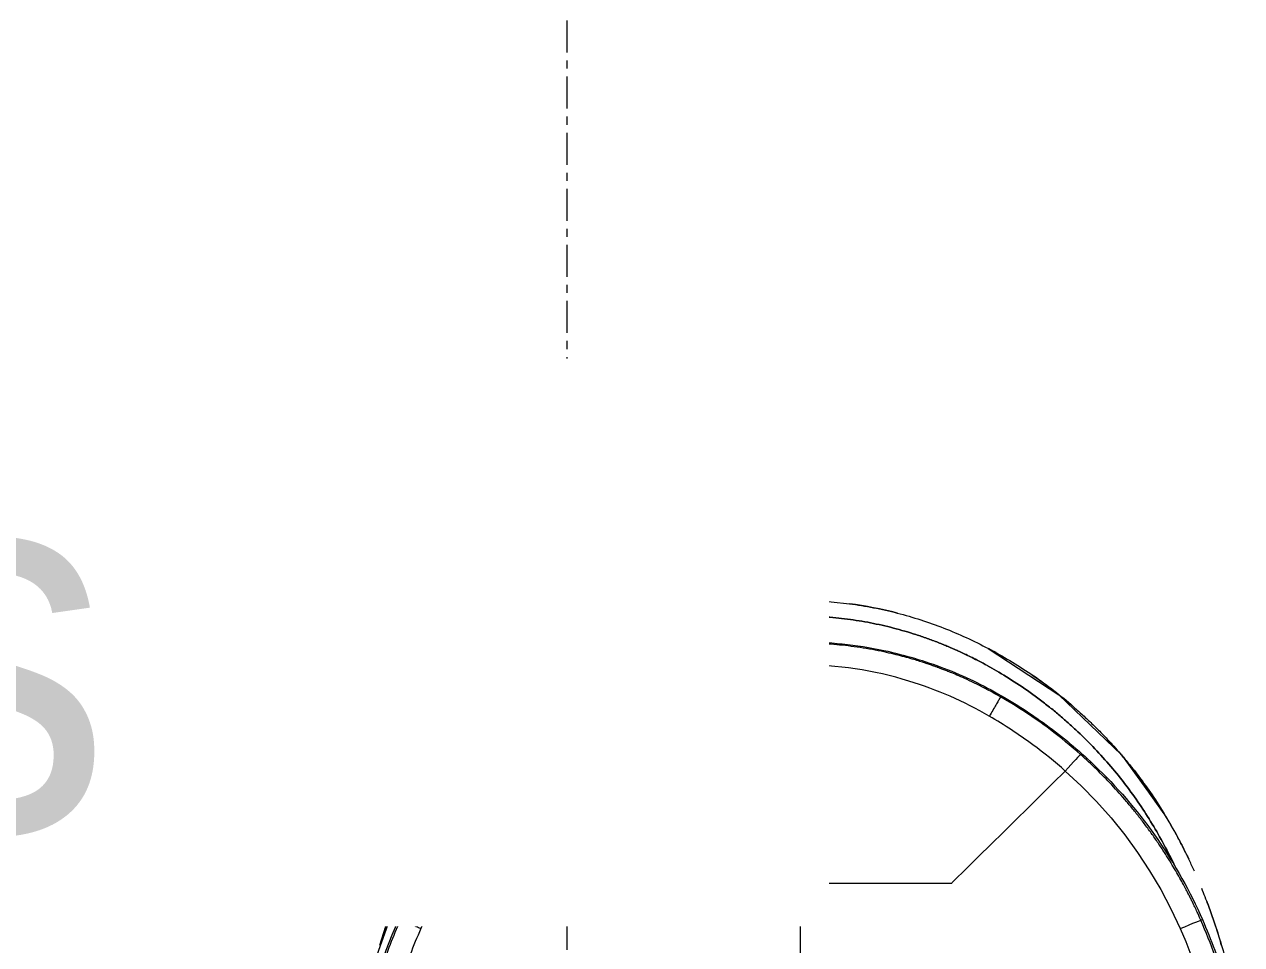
# Model space of a CAD drawing. Header units: millimetres. Extents: x -44657 to 28812, y -28146 to 16565.
# Drawn here: x -5523.7 to -5041.2, y -6969 to -6604.3 of the extents above; entities that cross this region are included whole.
import ezdxf

# ---------------------------------------------------------------- set-up
doc = ezdxf.new("R2010")
doc.units = ezdxf.units.MM
doc.linetypes.add('Grid Line', pattern=[22.225, 12.7, -3.175, 3.175, -3.175])
for name, color, linetype, lineweight in [('G-ANNO-TEXT', 231, 'Continuous', 5), ('G-IMPT', 8, 'Continuous', 5), ('P-SANR-FIXT', 6, 'Continuous', 5), ('Q-CASE', 31, 'Continuous', 5), ('S-GRID', 1, 'Continuous', 5)]:
    doc.layers.add(name, color=color, linetype=linetype, lineweight=lineweight)
doc.styles.add('Arial_5', font='arial.ttf', dxfattribs={"width": 0.9, "height": 150})

# ---------------------------------------------------------------- blocks, each defined once
blk = doc.blocks.new('WC - Disabled Combination - Disabled Toilet Arrangement-1326664-NEW PROPOSED GROUND STOREY PLAN _White Box_')
at = {"layer": 'Q-CASE'}
blk.add_line((125, -725.95), (165, -725.95), dxfattribs=at)
blk = doc.blocks.new('GB_500_262_01_1_Abalona_WC_WH_700_Rimfree_ - GB_500_262_01_1_Abalona_WC_WH_700_Rimfree_-895928-NEW PROPOSED GROUND STOREY PLAN _White Box_')
at = {"layer": 'G-IMPT'}
for p, q in [((-144.15, 615.56), (-129.33, 636.33)), ((129.33, 636.33), (144.15, 615.56))]:
    blk.add_line(p, q, dxfattribs=at)
at = {"layer": 'G-IMPT', "flags": 128}
for points in [[(0, 700), (30.93, 696.81), (61.22, 687.32), (90.17, 671.66), (116.67, 650.12), (138.71, 623.92), (155.48, 594.18), (168, 559.47), (175.79, 519.77), (175.8, 519.64)], [(-74.43, 681.04), (-102.37, 662.74), (-127.18, 638.87), (-144.15, 615.56)], [(74.43, 681.04), (102.37, 662.74), (127.18, 638.87), (129.33, 636.33)], [(144.15, 615.56), (159.63, 584.47), (166.9, 563.34)]]:
    blk.add_lwpolyline(points, dxfattribs=at)
at = {"layer": 'G-IMPT'}
for points, knots in [([(0, 700), (-6.51, 700), (-16.21, 699.36), (-28.94, 697.31), (-38.37, 695.18), (-47.65, 692.48), (-56.78, 689.23), (-65.73, 685.43), (-74.48, 681.12), (-83, 676.31), (-91.27, 671.02), (-99.26, 665.28), (-105.65, 660.15), (-110.59, 655.84), (-114.2, 652.52), (-117.14, 649.67), (-119.43, 647.35), (-121.16, 645.57), (-122.75, 643.87), (-124.63, 641.81), (-126.83, 639.33), (-129.78, 635.83), (-133.58, 631.07), (-138.6, 624.22), (-144.07, 615.86), (-148.48, 608.22), (-151.69, 602.1), (-153.15, 599.13), (-153.85, 597.66)], [0, 0, 0, 0, 0.0833333, 0.125, 0.1666667, 0.2083333, 0.25, 0.2916667, 0.3333333, 0.375, 0.4166667, 0.4583333, 0.5, 0.5208333, 0.5416667, 0.5625, 0.5729167, 0.5833333, 0.59375, 0.6041667, 0.625, 0.6458333, 0.6666667, 0.6875, 0.7083333, 0.7291667, 0.7395833, 0.75, 0.75, 0.75, 0.75]), ([(40.83, 694.42), (40, 694.65), (32.95, 696.53), (19.44, 699.15), (6.51, 700), (0, 700)], [0.822242, 0.822242, 0.822242, 0.822242, 0.8333333, 0.9166667, 1, 1, 1, 1]), ([(-148.27, 594.99), (-145.57, 600.64), (-139.65, 611.65), (-130.9, 624.59), (-123.04, 634.36), (-116.72, 641.38), (-111.13, 646.96), (-106.47, 651.25), (-102.91, 654.35), (-99.15, 657.45), (-93.8, 661.63), (-86.75, 666.65), (-78.46, 671.83), (-71.24, 675.83), (-65.98, 678.45), (-61.99, 680.3), (-59.08, 681.56), (-56.61, 682.59), (-54.55, 683.41), (-52.34, 684.25), (-49.43, 685.32), (-45.75, 686.57), (-41.3, 687.94), (-36.82, 689.17), (-32.3, 690.27), (-26.25, 691.54), (-18.6, 692.78), (-9.34, 693.69), (-3.12, 693.9), (0, 693.9)], [0.3, 0.3, 0.3, 0.3, 0.35, 0.4, 0.425, 0.45, 0.475, 0.4875, 0.5, 0.5125, 0.525, 0.55, 0.575, 0.6, 0.625, 0.65, 0.675, 0.6875, 0.7, 0.7125, 0.725, 0.75, 0.775, 0.8, 0.825, 0.85, 0.9, 0.95, 1, 1, 1, 1]), ([(-0.01, 683.75), (-0.01, 685.23), (-0.01, 688.62), (-0.01, 692), (-0.01, 693.9)], [0.6436917, 0.6436917, 0.6436917, 0.6436917, 0.8, 1, 1, 1, 1]), ([(0, 693.9), (3.12, 693.9), (9.34, 693.69), (18.6, 692.78), (27.77, 691.29), (35.32, 689.58), (41.3, 687.94), (45.74, 686.57), (49.43, 685.32), (52.34, 684.25), (54.55, 683.41), (56.61, 682.59), (59.08, 681.56), (61.99, 680.3), (65.98, 678.45), (71.24, 675.83), (78.46, 671.83), (86.75, 666.65), (93.8, 661.63), (99.15, 657.45), (102.91, 654.35), (106.47, 651.25), (111.13, 646.96), (116.72, 641.38), (123.04, 634.36), (130.9, 624.59), (139.65, 611.65), (145.57, 600.64), (148.27, 594.99)], [0, 0, 0, 0, 0.05, 0.1, 0.15, 0.2, 0.225, 0.25, 0.275, 0.2875, 0.3, 0.3125, 0.325, 0.35, 0.375, 0.4, 0.425, 0.45, 0.475, 0.4875, 0.5, 0.5125, 0.525, 0.55, 0.575, 0.6, 0.65, 0.7, 0.7, 0.7, 0.7]), ([(36.81, 689.15), (35.31, 689.54), (32.3, 690.27), (26.24, 691.54), (21.66, 692.28), (18.59, 692.68)], [0.8, 0.8, 0.8, 0.8, 0.825, 0.85, 0.9, 0.9, 0.9, 0.9]), ([(-36.82, 689.14), (-38.32, 688.76), (-41.31, 687.93), (-45.76, 686.57), (-49.44, 685.31), (-52.35, 684.25), (-53.82, 683.69), (-54.53, 683.41)], [0.2, 0.2, 0.2, 0.2, 0.225, 0.25, 0.275, 0.2875, 0.3, 0.3, 0.3, 0.3]), ([(54.52, 683.41), (53.81, 683.69), (52.34, 684.25), (49.43, 685.32), (45.74, 686.57), (41.3, 687.94), (38.31, 688.76), (36.81, 689.15)], [0.7, 0.7, 0.7, 0.7, 0.7125, 0.725, 0.75, 0.775, 0.8, 0.8, 0.8, 0.8]), ([(-54.53, 683.41), (-55.24, 683.13), (-56.62, 682.58), (-59.08, 681.56), (-62, 680.29), (-65.98, 678.44), (-69.49, 676.7), (-71.57, 675.59)], [0.3, 0.3, 0.3, 0.3, 0.3125, 0.325, 0.35, 0.375, 0.4, 0.4, 0.4, 0.4]), ([(71.56, 675.6), (69.48, 676.7), (65.98, 678.45), (61.99, 680.3), (59.08, 681.56), (56.61, 682.59), (55.23, 683.13), (54.52, 683.41)], [0.6, 0.6, 0.6, 0.6, 0.625, 0.65, 0.675, 0.6875, 0.7, 0.7, 0.7, 0.7]), ([(-71.57, 675.59), (-73.65, 674.49), (-78.47, 671.83), (-86.76, 666.64), (-93.81, 661.63), (-99.16, 657.45), (-101.66, 655.38), (-102.88, 654.35)], [0.4, 0.4, 0.4, 0.4, 0.425, 0.45, 0.475, 0.4875, 0.5, 0.5, 0.5, 0.5]), ([(102.88, 654.35), (101.66, 655.39), (99.15, 657.45), (93.8, 661.63), (86.75, 666.65), (78.46, 671.83), (73.65, 674.5), (71.56, 675.6)], [0.5, 0.5, 0.5, 0.5, 0.5125, 0.525, 0.55, 0.575, 0.6, 0.6, 0.6, 0.6]), ([(-102.88, 654.35), (-104.1, 653.31), (-106.47, 651.24), (-111.14, 646.95), (-116.73, 641.38), (-123.04, 634.36), (-126.97, 629.47), (-128.87, 626.98)], [0.5, 0.5, 0.5, 0.5, 0.5125, 0.525, 0.55, 0.575, 0.6, 0.6, 0.6, 0.6]), ([(128.86, 626.99), (126.97, 629.48), (123.04, 634.36), (116.72, 641.38), (111.13, 646.96), (106.47, 651.25), (104.09, 653.32), (102.88, 654.35)], [0.4, 0.4, 0.4, 0.4, 0.425, 0.45, 0.475, 0.4875, 0.5, 0.5, 0.5, 0.5]), ([(-156.09, 592.84), (-155.46, 594.24), (-154.15, 597.09), (-152, 601.49), (-148.81, 607.64), (-144.42, 615.31), (-138.96, 623.72), (-133.93, 630.62), (-130.12, 635.41), (-127.16, 638.92), (-124.96, 641.42), (-123.07, 643.5), (-122, 644.64), (-121.45, 645.22)], [0.2400461, 0.2400461, 0.2400461, 0.2400461, 0.25, 0.2604167, 0.2708333, 0.2916667, 0.3125, 0.3333333, 0.3541667, 0.375, 0.3958333, 0.40625, 0.4166667, 0.4166667, 0.4166667, 0.4166667]), ([(123.9, 642.6), (123.52, 643.02), (122.65, 643.97), (121.69, 645), (121.13, 645.58)], [0.39767804, 0.39767804, 0.39767804, 0.39767804, 0.40625, 0.41666667, 0.41666667, 0.41666667, 0.41666667]), ([(121.45, 645.22), (122, 644.64), (123.07, 643.5), (124.96, 641.42), (127.16, 638.92), (130.12, 635.41), (133.93, 630.62), (138.96, 623.72), (144.42, 615.31), (148.81, 607.64), (152, 601.49), (154.18, 597.03), (156.19, 592.66), (158.76, 586.72), (161.72, 579.21), (164.6, 570.89), (166.24, 565.58), (166.9, 563.34)], [0.5833333, 0.5833333, 0.5833333, 0.5833333, 0.59375, 0.6041667, 0.625, 0.6458333, 0.6666667, 0.6875, 0.7083333, 0.7291667, 0.7395833, 0.75, 0.7604167, 0.7708333, 0.7916667, 0.8125, 0.8275668, 0.8275668, 0.8275668, 0.8275668]), ([(161.42, 579.83), (160.28, 582.86), (158.49, 587.36), (155.9, 593.29), (153.88, 597.65), (151.69, 602.1), (148.48, 608.22), (144.07, 615.86), (138.6, 624.22), (135.25, 628.79), (133.78, 630.72)], [0.2083333, 0.2083333, 0.2083333, 0.2083333, 0.2291667, 0.2395833, 0.25, 0.2604167, 0.2708333, 0.2916667, 0.3125, 0.3333333, 0.3333333, 0.3333333, 0.3333333]), ([(-166.89, 563.34), (-166.24, 565.58), (-164.6, 570.9), (-161.99, 578.44), (-159.95, 583.7), (-159.04, 585.94)], [0.1724449, 0.1724449, 0.1724449, 0.1724449, 0.1875, 0.20833333, 0.22392253, 0.22392253, 0.22392253, 0.22392253]), ([(-161.02, 580.88), (-161.15, 580.53), (-162.42, 577.16), (-164.68, 570.69), (-168.46, 558.3), (-171.68, 545.08), (-173.55, 534.9), (-174.18, 531.07)], [0.7892487, 0.7892487, 0.7892487, 0.7892487, 0.7916667, 0.8125, 0.8333333, 0.875, 0.8999605, 0.8999605, 0.8999605, 0.8999605])]:
    blk.add_open_spline(points, degree=3, knots=knots, dxfattribs=at)
for points in [[(0, 700), (0, 700), (0, 699.85), (0, 699.24), (0, 698.25), (0, 696.98), (0, 695.49), (0, 694.43), (0, 693.9)], [(-38.4, 695.07), (-32.14, 696.69), (-25.8, 697.92), (-19.39, 698.75)], [(19.39, 698.75), (25.8, 697.92), (32.14, 696.69), (38.4, 695.07)], [(-18.6, 692.68), (-21.67, 692.28), (-27.78, 691.29), (-33.82, 689.92), (-36.82, 689.14)], [(-0.01, 693.9), (-3.13, 693.89), (-9.36, 693.69), (-15.53, 693.08), (-18.6, 692.68)], [(18.59, 692.68), (15.52, 693.08), (9.34, 693.69), (3.12, 693.9), (0, 693.9)], [(63.93, 686.14), (61.56, 687.2), (59.17, 688.2), (56.75, 689.14)], [(-77.48, 679.4), (-76.53, 679.92), (-75.59, 680.43), (-74.63, 680.94)], [(80.15, 677.88), (78.27, 678.97), (76.36, 680.03), (74.44, 681.04)], [(74.63, 680.94), (76.49, 679.95), (78.33, 678.94), (80.15, 677.88)], [(-107.15, 658.8), (-104.64, 660.93), (-99.52, 665.07), (-94.18, 668.92), (-91.47, 670.77)], [(94.8, 668.46), (93.62, 669.3), (92.42, 670.13), (91.22, 670.95)], [(-128.87, 626.98), (-132.65, 622), (-139.66, 611.65), (-145.57, 600.64), (-148.28, 594.99)], [(148.27, 594.99), (145.57, 600.64), (139.65, 611.65), (132.65, 622), (128.86, 626.99)]]:
    blk.add_open_spline(points, degree=3, dxfattribs=at)
blk = doc.blocks.new('GB_500_262_01_1_Abalona_WC_WH_700_Rimfree_ - GB_500_262_01_1_Abalona_WC_WH_700_Rimfree_-934798-NEW PROPOSED GROUND STOREY PLAN _White Box_')
at = {"extrusion": (0, 0, -1), "zscale": -1, "rotation": 180}
blk.add_blockref('GB_500_262_01_1_Abalona_WC_WH_700_Rimfree_ - GB_500_262_01_1_Abalona_WC_WH_700_Rimfree_-895928-NEW PROPOSED GROUND STOREY PLAN _White Box_', (0, 0), dxfattribs=at)
blk = doc.blocks.new('geberit-500-340-01-1-abalona-seats-roundee-cistern-seats-rfa - GB_500_3xx_01_1_Abalona_Seats-896034-NEW PROPOSED GROUND STOREY PLAN _White Box_')
at = {"layer": 'G-IMPT'}
for p, q in [((-106.08, 385), (-104.93, 383.71)), ((104.93, 383.72), (106.08, 385)), ((-117.32, 371.63), (-123.07, 365.16)), ((-123.07, 365.16), (-128.5, 358.42)), ((-128.5, 358.42), (-133.61, 351.43)), ((-133.61, 351.43), (-138.37, 344.2)), ((-138.37, 344.2), (-142.78, 336.75)), ((-142.78, 336.75), (-146.84, 329.11)), ((-146.84, 329.11), (-150.52, 321.27)), ((-152.31, 322.04), (-153.99, 322.75)), ((-150.52, 321.27), (-152.31, 322.04))]:
    blk.add_line(p, q, dxfattribs=at)
at = {"layer": 'G-IMPT', "flags": 128}
for points in [[(-79.31, 413.08), (-79.45, 413.33), (-79.6, 413.59)], [(-110.97, 390.28), (-110.79, 390.12), (-110.4, 389.72), (-109.83, 389.11), (-109.08, 388.31), (-108.19, 387.34), (-107.18, 386.22), (-106.08, 385)], [(106.08, 385), (107.18, 386.22), (108.19, 387.34), (109.08, 388.31), (109.83, 389.11), (110.4, 389.72), (110.79, 390.12), (110.97, 390.28)], [(-104.93, 383.71), (-111.27, 377.82), (-117.32, 371.63)], [(-60.77, 340.18), (-65.69, 345.02), (-70.6, 349.86), (-75.5, 354.7), (-80.42, 359.54), (-85.33, 364.38), (-90.22, 369.21), (-95.14, 374.05), (-100.04, 378.88), (-104.93, 383.72)], [(-59.82, 339.25), (-59.93, 339.35), (-60.08, 339.5), (-60.27, 339.69), (-60.5, 339.91), (-60.77, 340.18)], [(-54.86, 339.25), (-57.34, 339.25), (-59.82, 339.25)], [(0, 339.25), (-6.09, 339.25), (-12.19, 339.25), (-18.29, 339.25), (-24.38, 339.25), (-30.48, 339.25), (-36.57, 339.25), (-42.67, 339.25), (-48.77, 339.25), (-54.86, 339.25)], [(54.86, 339.25), (57.34, 339.25), (59.82, 339.25)], [(59.82, 339.25), (59.93, 339.35), (60.08, 339.5), (60.27, 339.69), (60.5, 339.91), (60.77, 340.18)], [(-158.67, 324.59), (-158.98, 324.72), (-159.3, 324.86)], [(-153.99, 322.75), (-155.49, 323.38), (-156.75, 323.89), (-157.73, 324.28), (-158.38, 324.51), (-158.67, 324.59)], [(-150.52, 321.27), (-152.7, 316.13), (-154.75, 310.94), (-156.68, 305.7), (-158.48, 300.42), (-160.16, 295.1), (-161.7, 289.73), (-163.12, 284.33), (-164.41, 278.9), (-165.56, 273.44)]]:
    blk.add_lwpolyline(points, dxfattribs=at)
at = {"layer": 'G-IMPT'}
blk.add_arc((-61.88, 228.46), 241.27, 11.1356, 23.55, dxfattribs=at)
for points, knots in [([(0, 435), (-11.01, 435), (-30.5, 432.97), (-57.25, 425.02), (-72.38, 417.77), (-79.6, 413.59)], [0, 0, 0, 0, 0.4, 0.7, 1, 1, 1, 1]), ([(-79.31, 413.08), (-75.85, 415.09), (-71.15, 417.56), (-65.95, 420.03), (-62.58, 421.52), (-59.91, 422.64), (-57.92, 423.44), (-56.62, 423.94), (-55.72, 424.28), (-55.05, 424.53), (-54.48, 424.74), (-53.96, 424.93), (-53.55, 425.08), (-53.23, 425.19), (-52.86, 425.33), (-52.46, 425.47), (-52.01, 425.63), (-51.46, 425.81), (-50.74, 426.06), (-49.61, 426.44), (-47.91, 427), (-45.59, 427.72), (-42.86, 428.52), (-39.67, 429.38), (-36.14, 430.26), (-32, 431.18), (-27.3, 432.08), (-22.42, 432.85), (-17.72, 433.45), (-13.26, 433.89), (-7.3, 434.31), (-2.9, 434.43), (0, 434.43)], [0, 0, 0, 0, 0.071429, 0.107143, 0.142857, 0.178571, 0.214286, 0.25, 0.267857, 0.285714, 0.303571, 0.321429, 0.357143, 0.392857, 0.410714, 0.428571, 0.446429, 0.464286, 0.5, 0.535714, 0.571429, 0.607143, 0.642857, 0.678571, 0.714286, 0.75, 0.785714, 0.821429, 0.857143, 0.892857, 0.928571, 1, 1, 1, 1]), ([(79.27, 413.11), (77.74, 413.99), (74.4, 415.87), (68.46, 418.88), (62.82, 421.46), (57.26, 423.71), (53.82, 424.99), (51.44, 425.83), (49.65, 426.43), (48.16, 426.92), (46.86, 427.32), (45.79, 427.65), (44.69, 427.98), (43.32, 428.38), (41.58, 428.87), (39.1, 429.52), (35.95, 430.3), (31.55, 431.27), (26.31, 432.26), (21.81, 432.93), (18.41, 433.36), (16.07, 433.61), (13.89, 433.82), (11.01, 434.06), (7.57, 434.26), (3.65, 434.4), (1.19, 434.43), (0, 434.43)], [-1, -1, -1, -1, -0.892857, -0.785714, -0.678571, -0.625, -0.571429, -0.535714, -0.5, -0.464286, -0.446429, -0.428571, -0.410714, -0.392857, -0.357143, -0.321429, -0.285714, -0.25, -0.214286, -0.178571, -0.160714, -0.142857, -0.125, -0.107143, -0.071429, -0.035714, 0, 0, 0, 0]), ([(-74.83, 405.43), (-64.8, 411.3), (-40.68, 421.89), (-14.53, 425.82), (0, 425.82)], [0, 0, 0, 0, 0.444444, 1, 1, 1, 1]), ([(0, 425.82), (11.63, 425.82), (37.78, 422.68), (62.29, 412.77), (74.83, 405.43)], [0, 0, 0, 0, 0.444444, 1, 1, 1, 1]), ([(0, 425.82), (0, 416.25), (0, 400.21), (0, 380.95), (0, 368.11), (0, 358.49), (0, 348.87), (0, 342.46), (0, 339.25)], [-1, -1, -1, -1, -0.666667, -0.444444, -0.333333, -0.222222, -0.111111, 0, 0, 0, 0]), ([(-79.6, 413.59), (-86.58, 409.58), (-100.13, 400.62), (-121.59, 382.11), (-142.53, 357.27), (-154.43, 335.94), (-159.3, 324.86)], [0, 0, 0, 0, 0.2, 0.4, 0.7, 1, 1, 1, 1]), ([(-110.97, 390.28), (-107.09, 393.74), (-97, 401.99), (-86.09, 409.19), (-79.31, 413.08)], [0, 0, 0, 0, 0.4, 1, 1, 1, 1]), ([(-79.31, 413.08), (-79.28, 413.05), (-79.08, 412.74), (-78.53, 411.81), (-77.94, 410.78), (-77.26, 409.57), (-76.18, 407.84), (-75.28, 406.23), (-74.83, 405.43)], [0, 0, 0, 0, 0.2, 0.4, 0.5, 0.6, 0.8, 1, 1, 1, 1]), ([(74.83, 405.43), (75.28, 406.23), (76.18, 407.84), (77.26, 409.57), (77.94, 410.78), (78.53, 411.81), (79.08, 412.74), (79.28, 413.05), (79.31, 413.08)], [0, 0, 0, 0, 0.2, 0.4, 0.5, 0.6, 0.8, 1, 1, 1, 1]), ([(-104.93, 383.72), (-100.81, 387.37), (-91.17, 395.18), (-80.79, 401.99), (-74.83, 405.43)], [0, 0, 0, 0, 0.444444, 1, 1, 1, 1]), ([(74.83, 405.43), (79.6, 402.68), (90.05, 395.99), (99.78, 388.28), (104.93, 383.72)], [0, 0, 0, 0, 0.444444, 1, 1, 1, 1]), ([(110.97, 390.28), (107.09, 393.74), (101.04, 398.69), (94.69, 403.26), (92.55, 404.74)], [0, 0, 0, 0, 0.4, 0.5999813, 0.5999813, 0.5999813, 0.5999813]), ([(-158.67, 324.59), (-158.4, 325.21), (-157.79, 326.6), (-156.69, 328.97), (-155.95, 330.53), (-155.31, 331.86), (-154.65, 333.19), (-153.97, 334.55), (-153.15, 336.13), (-151.74, 338.81), (-149.78, 342.37), (-147.38, 346.45), (-145.39, 349.69), (-143.08, 353.26), (-140.44, 357.15), (-137.63, 361.07), (-134.82, 364.78), (-132.06, 368.26), (-128.27, 372.81), (-123.4, 378.26), (-117.3, 384.48), (-113.1, 388.39), (-110.97, 390.28)], [0, 0, 0, 0, 0.142857, 0.214286, 0.25, 0.285714, 0.321429, 0.357143, 0.392857, 0.428571, 0.5, 0.535714, 0.571429, 0.607143, 0.642857, 0.678571, 0.714286, 0.75, 0.785714, 0.857143, 0.928571, 1, 1, 1, 1]), ([(123.6, 377.94), (122.61, 379.01), (118.56, 383.25), (114.29, 387.33), (110.97, 390.28)], [0.8571679, 0.8571679, 0.8571679, 0.8571679, 0.8928571, 1, 1, 1, 1]), ([(60.77, 340.18), (67.32, 346.64), (82.05, 361.16), (96.76, 375.66), (104.93, 383.72)], [0, 0, 0, 0, 0.444444, 1, 1, 1, 1]), ([(104.93, 383.71), (113.57, 376.06), (131.36, 356.97), (144.69, 334.47), (150.52, 321.27)], [0, 0, 0, 0, 0.444444, 1, 1, 1, 1]), ([(123.05, 379.42), (128.08, 374.12), (142.27, 357.33), (153.42, 338.25), (159.3, 324.86)], [0.25, 0.25, 0.25, 0.25, 0.5, 1, 1, 1, 1]), ([(134.89, 364.66), (134.43, 365.25), (132.62, 367.57), (129.4, 371.49), (126.08, 375.26), (124.1, 377.4), (123.6, 377.94)], [0.7142986, 0.7142986, 0.7142986, 0.7142986, 0.7321429, 0.7857143, 0.8392857, 0.8571429, 0.8571429, 0.8571429, 0.8571429]), ([(145.32, 349.76), (144.79, 350.6), (143.67, 352.35), (141.15, 356.13), (138.37, 360.07), (136.03, 363.18), (135.12, 364.37), (134.89, 364.66)], [0.5714286, 0.5714286, 0.5714286, 0.5714286, 0.5982143, 0.625, 0.6785714, 0.7053571, 0.7142857, 0.7142857, 0.7142857, 0.7142857]), ([(158.67, 324.59), (158.4, 325.21), (157.79, 326.6), (156.69, 328.97), (155.95, 330.53), (155.31, 331.86), (154.65, 333.19), (153.97, 334.55), (153.15, 336.13), (151.75, 338.81), (149.78, 342.38), (147.36, 346.47), (146.03, 348.63), (145.32, 349.76)], [0, 0, 0, 0, 0.1428571, 0.2142857, 0.25, 0.2857143, 0.3214286, 0.3571429, 0.3928571, 0.4285714, 0.5, 0.5357143, 0.5714286, 0.5714286, 0.5714286, 0.5714286]), ([(0, -8.31), (0, 4.49), (0, 23.92), (0, 49.66), (0, 75.44), (0, 101.17), (0, 126.99), (0, 146.25), (0, 165.61), (0, 191.31), (0, 223.52), (0, 262.11), (0, 300.71), (0, 326.36), (0, 339.25)], [0, 0, 0, 0, 0.111111, 0.166667, 0.222222, 0.333333, 0.388889, 0.444444, 0.5, 0.555556, 0.666667, 0.777778, 0.888889, 1, 1, 1, 1]), ([(0, 339.25), (8.13, 339.25), (26.42, 339.25), (44.7, 339.25), (54.86, 339.25)], [0, 0, 0, 0, 0.444444, 1, 1, 1, 1]), ([(-174.12, 274.91), (-172.75, 281.91), (-168.59, 299.07), (-162.72, 315.28), (-158.67, 324.59)], [0, 0, 0, 0, 0.4, 1, 1, 1, 1]), ([(150.52, 321.27), (153.51, 314.46), (159.49, 298.79), (163.75, 282.56), (165.56, 273.44)], [0, 0, 0, 0, 0.444444, 1, 1, 1, 1])]:
    blk.add_open_spline(points, degree=3, knots=knots, dxfattribs=at)
for points in [[(0, 435), (6.91, 435), (20.82, 434.09), (41.31, 430), (61.07, 423.27), (73.57, 417.08), (79.56, 413.61)], [(0, 434.43), (0, 434.39), (0, 434.2), (0, 433.52), (0, 432.83), (0, 432.44)], [(0, 432.44), (0, 432.04), (0, 431.6), (0, 431.11)], [(0, 431.11), (0, 430.62), (0, 430.08), (0, 429.51)], [(0, 429.51), (0, 428.38), (0, 427.1), (0, 425.82)], [(79.5, 413.51), (79.49, 413.42), (79.44, 413.28), (79.33, 413.16), (79.27, 413.11)], [(92.54, 404.74), (88.25, 407.7), (83.83, 410.49), (79.31, 413.08)], [(79.56, 413.61), (79.58, 413.58), (79.58, 413.53), (79.54, 413.51), (79.5, 413.51)], [(79.6, 413.59), (82.56, 411.89), (88.38, 408.33), (94.01, 404.47), (96.77, 402.47)], [(96.77, 402.47), (98.54, 401.19), (102.03, 398.56), (105.43, 395.81), (107.1, 394.4)], [(-159.3, 324.86), (-162.76, 316.91), (-168.87, 300.55), (-173.17, 283.6), (-174.85, 275.06)], [(153.99, 322.75), (154.52, 322.98), (155.02, 323.19), (155.49, 323.38)], [(155.49, 323.38), (155.95, 323.57), (156.8, 323.92), (157.78, 324.3), (158.44, 324.54), (158.64, 324.59), (158.67, 324.59)], [(159.3, 324.86), (159.13, 324.96), (158.85, 325.02), (158.71, 324.78), (158.67, 324.59)], [(166.04, 305.43), (163.84, 311.99), (161.37, 318.38), (158.67, 324.59)], [(150.52, 321.27), (151.12, 321.53), (151.72, 321.79), (152.31, 322.04)], [(152.31, 322.04), (152.89, 322.29), (153.45, 322.53), (153.99, 322.75)]]:
    blk.add_open_spline(points, degree=3, dxfattribs=at)
blk = doc.blocks.new('geberit-500-340-01-1-abalona-seats-roundee-cistern-seats-rfa - GB_500_330_01_1_Abalona_Seat_Standard_BTM_Plastic Hinge-934800-NEW PROPOSED GROUND STOREY PLAN _White Box_')
at = {"extrusion": (0, 0, -1), "zscale": -1, "rotation": 180}
blk.add_blockref('geberit-500-340-01-1-abalona-seats-roundee-cistern-seats-rfa - GB_500_3xx_01_1_Abalona_Seats-896034-NEW PROPOSED GROUND STOREY PLAN _White Box_', (0, -185), dxfattribs=at)

msp = doc.modelspace()

# ---------------------------------------------------------------- linework, layer by layer
at = {"layer": 'S-GRID', "linetype": 'Grid Line'}
msp.add_line((-5308.56, -26129.02), (-5308.56, 2838.3), dxfattribs=at)

# ---------------------------------------------------------------- block references
at = {"layer": 'P-SANR-FIXT', "rotation": 180}
for name, p in [('GB_500_262_01_1_Abalona_WC_WH_700_Rimfree_ - GB_500_262_01_1_Abalona_WC_WH_700_Rimfree_-934798-NEW PROPOSED GROUND STOREY PLAN _White Box_', (-5216.06, -7532.67)), ('geberit-500-340-01-1-abalona-seats-roundee-cistern-seats-rfa - GB_500_330_01_1_Abalona_Seat_Standard_BTM_Plastic Hinge-934800-NEW PROPOSED GROUND STOREY PLAN _White Box_', (-5216.06, -7468.92))]:
    msp.add_blockref(name, p, dxfattribs=at)
at = {"layer": 'Q-CASE', "rotation": 180}
msp.add_blockref('WC - Disabled Combination - Disabled Toilet Arrangement-1326664-NEW PROPOSED GROUND STOREY PLAN _White Box_', (-5091.06, -7558.67), dxfattribs=at)

# ---------------------------------------------------------------- next in the draw order: texts
at = {"layer": 'G-ANNO-TEXT', "color": 7, "insert": (-6642.05, -6774.24), "char_height": 150, "width": 1399.7464, "attachment_point": 1, "style": 'Arial_5', "bg_fill": 3, "box_fill_scale": 1.25, "bg_fill_color": 256, "bg_fill_true_color": 13158600, "bg_fill_transparency": 0}
msp.add_mtext('new floor tiles', dxfattribs=at)

doc.saveas('drawing.dxf')
